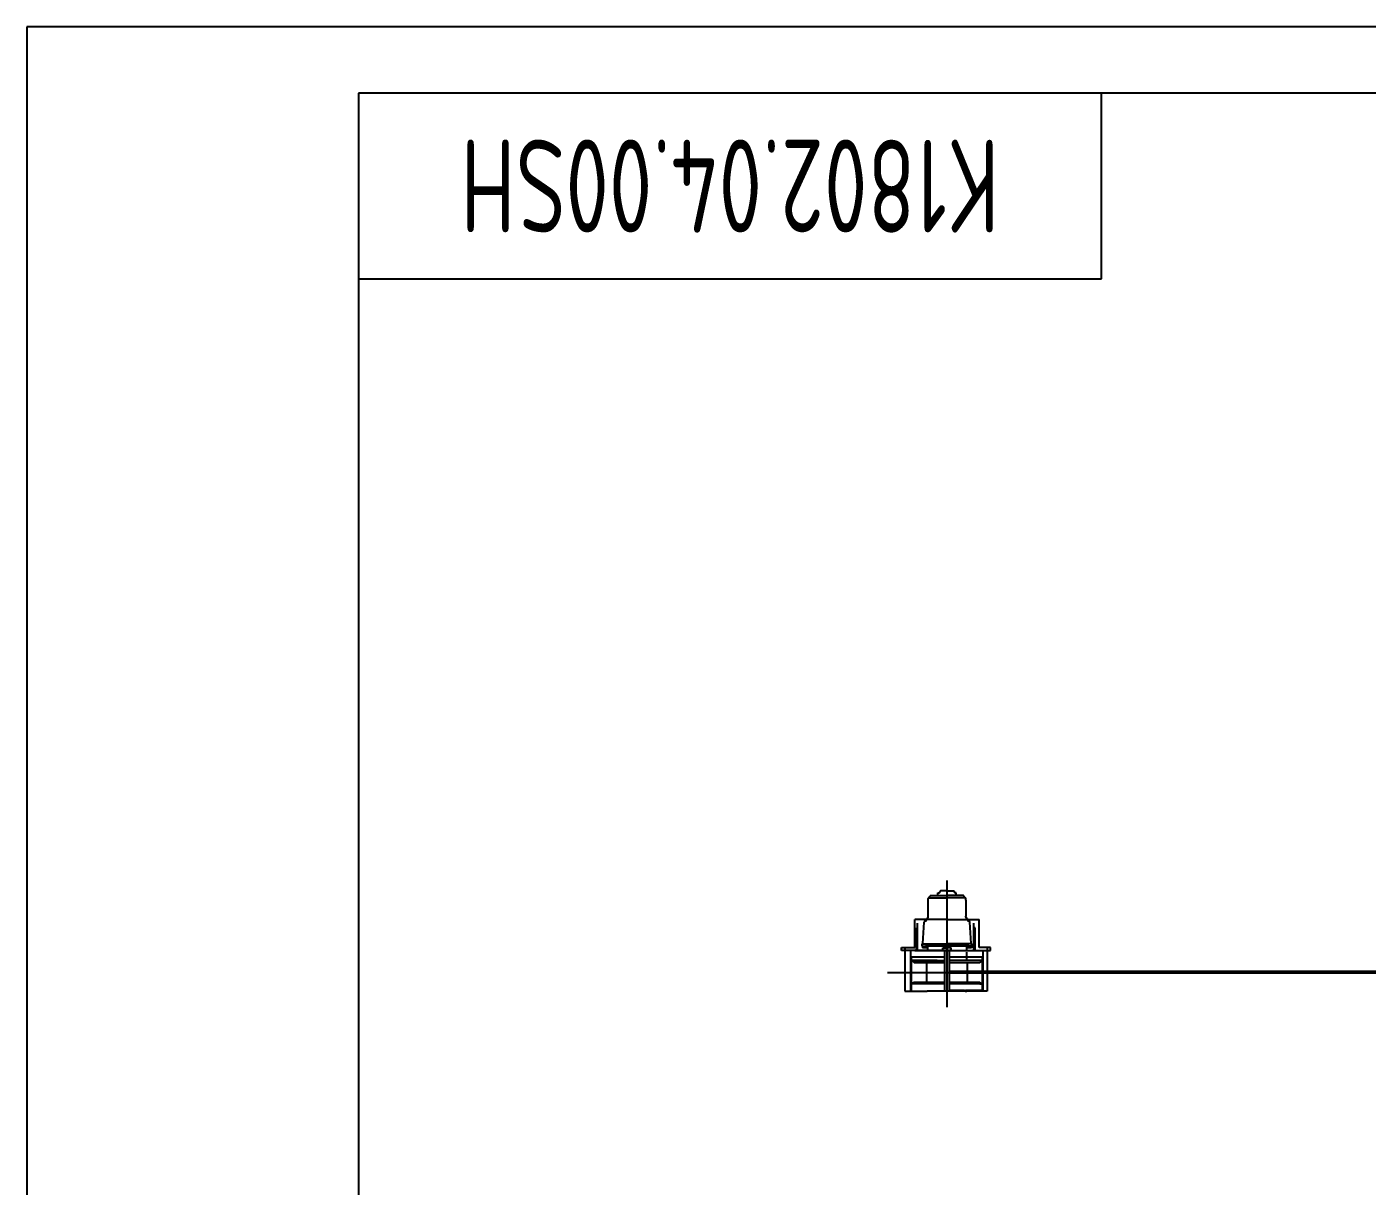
# Model space of a CAD drawing. Header units: millimetres. Extents: x 1289 to 43289, y -37 to 30828.
# Drawn here: x 1289 to 11391, y 22085 to 30828 of the extents above; entities that cross this region are included whole.
import ezdxf
from ezdxf.enums import TextEntityAlignment as Align

# ---------------------------------------------------------------- set-up
doc = ezdxf.new("R2010")
doc.units = ezdxf.units.MM
doc.header["$LTSCALE"] = 1000
doc.linetypes.add('F', pattern=[0.75, 0.5, -0.25])
doc.linetypes.add('G', pattern=[2, 1.25, -0.25, 0.25, -0.25])
for name, color, linetype in [('01', 7, 'Continuous'), ('02', 1, 'Continuous'), ('04', 2, 'F'), ('05', 4, 'G'), ('11', 3, 'Continuous')]:
    doc.layers.add(name, color=color, linetype=linetype)
doc.styles.get("Standard").update_dxf_attribs({"font": 'isocp', "width": 0.707, "bigfont": 'intecad.shx'})

# ---------------------------------------------------------------- blocks, each defined once
blk = doc.blocks.new('*U39', base_point=(251.96, 168.31))
at = {"layer": '01'}
for p, q in [((251.96, 168.31), (251.96, 182.31)), ((195.96, 168.31), (251.96, 168.31))]:
    blk.add_line(p, q, dxfattribs=at)
blk = doc.blocks.new('*U40')
at = {"layer": '04'}
blk.add_blockref('*U39', (0, 0), dxfattribs=at)
blk = doc.blocks.new('*U41')
at = {"layer": '01'}
for points in [[(415, 292), (25, 292)], [(25, 292), (25, 5)]]:
    blk.add_lwpolyline(points, dxfattribs=at)
at = {"layer": '02'}
for points in [[(420, 297), (0, 297)], [(0, 297), (0, 0)]]:
    blk.add_lwpolyline(points, dxfattribs=at)

msp = doc.modelspace()

# ---------------------------------------------------------------- linework, layer by layer
for p, q in [((8192.72, 23861.38), (8192.72, 23881.38)), ((8256.72, 23861.38), (8256.72, 23881.38)), ((8478.72, 23785.98), (8299.72, 23785.98))]:
    msp.add_line(p, q)
at = {"layer": '01', "color": 7, "linetype": 'Continuous'}
for p, q in [((8082.79, 24242.18), (8082.79, 24255.24)), ((8088.71, 24259.55), (8224.72, 24259.55)), ((8095.54, 24259.55), (8095.54, 24271.16)), ((8100.54, 24276.16), (8224.72, 24276.16)), ((8155.3, 24276.16), (8155.27, 24296.08)), ((8155.27, 24296.08), (8164.85, 24296.08)), ((8166.59, 24297.1), (8175.13, 24312.23)), ((8224.72, 24313.25), (8176.87, 24313.25)), ((8224.72, 24313.25), (8272.57, 24313.25)), ((8348.9, 24276.16), (8224.72, 24276.16)), ((8360.73, 24259.55), (8224.72, 24259.55)), ((8282.85, 24297.1), (8274.31, 24312.23)), ((8294.18, 24296.08), (8284.59, 24296.08)), ((8294.14, 24276.16), (8294.18, 24296.08)), ((8353.9, 24259.55), (8353.9, 24271.16)), ((8366.65, 24242.18), (8366.65, 24255.24)), ((8079.28, 24242.18), (8079.28, 24120.68)), ((8082.79, 24242.18), (8079.28, 24242.18)), ((8366.65, 24242.18), (8366.65, 24120.68)), ((7982.02, 23884.38), (7982.02, 24097.19)), ((8224.72, 24097.19), (7982.02, 24097.19)), ((8002.91, 23861.38), (8002.91, 24069.18)), ((8042.71, 23915.36), (8053.37, 24076.26)), ((8063.35, 24085.6), (8065.13, 24085.6)), ((8070.13, 24090.6), (8070.13, 24104.36)), ((8070.13, 24104.36), (8072.79, 24104.36)), ((8079.28, 24120.68), (8082.79, 24120.68)), ((8082.79, 24114.36), (8082.79, 24120.68)), ((8224.72, 24097.19), (8467.42, 24097.19)), ((8224.72, 24097.19), (8454.97, 24097.19)), ((8366.65, 24114.36), (8366.65, 24120.68)), ((8379.32, 24104.36), (8376.65, 24104.36)), ((8379.32, 24090.6), (8379.32, 24104.36)), ((8386.09, 24085.6), (8384.32, 24085.6)), ((8406.73, 23915.36), (8396.07, 24076.26)), ((8427.49, 23861.38), (8427.49, 24069.18)), ((8467.42, 23884.38), (8467.42, 24097.19)), ((7993.82, 23861.38), (7993.82, 24034.17)), ((7993.82, 24034.17), (8002.91, 24034.17)), ((8436.58, 24034.17), (8427.49, 24034.17)), ((8436.58, 23861.38), (8436.58, 24034.17)), ((7882.31, 23884.38), (7982.02, 23884.38)), ((7882.31, 23861.38), (7882.31, 23884.38)), ((7981.55, 23861.38), (7882.31, 23861.38)), ((7906.77, 23884.38), (7906.77, 23556.38)), ((7981.55, 23861.38), (8268.74, 23861.38)), ((8224.72, 23861.38), (7981.55, 23861.38)), ((8037.48, 23894.25), (8037.48, 23913.49)), ((8037.48, 23913.49), (8224.72, 23913.49)), ((8037.48, 23894.25), (8061.22, 23894.25)), ((8040.47, 23894.25), (8040.47, 23881.75)), ((8040.47, 23894.25), (8040.47, 23881.75)), ((8077.22, 23881.75), (8040.47, 23881.75)), ((8388.22, 23898.21), (8061.22, 23898.21)), ((8061.22, 23898.21), (8388.22, 23898.21)), ((8061.22, 23898.21), (8061.22, 23894.25)), ((8077.22, 23898.21), (8077.22, 23881.75)), ((8077.22, 23890.25), (8077.22, 23861.38)), ((8192.72, 23881.38), (8224.72, 23881.38)), ((8256.72, 23861.38), (8192.72, 23861.38)), ((8411.96, 23913.49), (8224.72, 23913.49)), ((8256.72, 23881.38), (8224.72, 23881.38)), ((8224.72, 23861.38), (8473.85, 23861.38)), ((8372.22, 23898.21), (8372.22, 23881.75)), ((8372.22, 23890.25), (8372.22, 23861.38)), ((8408.97, 23881.75), (8372.22, 23881.75)), ((8372.22, 23849.67), (8372.22, 23785.98)), ((8388.22, 23898.21), (8388.22, 23894.25)), ((8408.97, 23894.25), (8388.22, 23894.25)), ((8408.97, 23894.25), (8408.97, 23881.75)), ((8408.97, 23894.25), (8411.96, 23894.25)), ((8411.96, 23894.25), (8411.96, 23913.49)), ((8551.53, 23884.38), (8467.42, 23884.38)), ((8467.89, 23861.38), (8551.53, 23861.38)), ((8497.97, 23556.38), (8497.97, 23861.38)), ((8527.07, 23884.38), (8527.07, 23556.38)), ((8551.53, 23861.38), (8551.53, 23884.38)), ((8486.65, 23785.98), (8242.17, 23785.98)), ((8242.17, 23772.98), (8472.35, 23772.98)), ((8492.97, 23556.38), (8492.97, 23811.88)), ((7906.77, 23556.38), (8075.22, 23556.38)), ((8360.37, 23556.38), (8075.22, 23556.38)), ((8360.37, 23556.38), (8089.08, 23556.38)), ((8472.35, 23620.58), (8242.17, 23620.58)), ((8472.35, 23610.58), (8242.17, 23610.58)), ((8355.32, 23561.38), (8242.17, 23561.38)), ((8492.97, 23561.38), (8363.75, 23561.38)), ((8373.97, 23620.58), (8373.97, 23610.58)), ((8491.47, 23556.38), (8374.22, 23556.38)), ((8465.97, 23556.38), (8465.97, 23561.38)), ((8472.35, 23610.58), (8486.65, 23610.58))]:
    msp.add_line(p, q, dxfattribs=at)
at = {"layer": '01'}
for p, q in [((7951.47, 23556.38), (7951.47, 23861.38)), ((8207.27, 23556.38), (8207.27, 23861.38)), ((8242.17, 23556.38), (8242.17, 23861.38)), ((8497.97, 23556.38), (8497.97, 23861.38)), ((7961.2, 23784.37), (7961.2, 23784.38)), ((7961.83, 23783.11), (7977.1, 23772.98)), ((8497.97, 23811.88), (8242.17, 23811.88)), ((8299.72, 23772.98), (8377.12, 23772.98)), ((8377.22, 23772.98), (8377.22, 23620.58)), ((8487.61, 23783.11), (8472.35, 23772.98)), ((8488.25, 23784.37), (8488.25, 23784.38)), ((14882.39, 23703.28), (8242.17, 23703.28)), ((14882.39, 23690.28), (8242.17, 23690.28)), ((8377.12, 23620.58), (8305.29, 23620.58)), ((8527.07, 23556.38), (8374.22, 23556.38)), ((8494.62, 23556.38), (8374.22, 23556.38)), ((8472.35, 23620.58), (8487.32, 23613.63))]:
    msp.add_line(p, q, dxfattribs=at)
at = {"layer": '01', "color": 7, "linetype": 'Continuous'}
for centre, radius, start, end in [((8088.56, 24253.54), 6.01, 88.534164, 163.54147), ((8100.54, 24271.16), 5, 90, 180), ((8164.85, 24298.08), 2, 270, 330.569958), ((8176.87, 24311.25), 2, 90, 150.569958), ((8272.57, 24311.25), 2, 29.430042, 90), ((8284.59, 24298.08), 2, 209.430042, 270), ((8348.9, 24271.16), 5, 0, 90), ((8360.89, 24253.54), 6.01, 16.45853, 91.465836), ((8063.35, 24075.6), 10, 90, 176.209855), ((8065.13, 24090.6), 5, 270, 0), ((8072.79, 24114.36), 10, 270, 0), ((8376.65, 24114.36), 10, 180, 270), ((8384.32, 24090.6), 5, 180, 270), ((8386.09, 24075.6), 10, 3.790145, 90), ((8040.72, 23915.49), 2, 270, 356.209855), ((8408.73, 23915.49), 2, 183.790145, 270), ((8374.32, 23569.84), 13.47, 225.480253, 269.601355)]:
    msp.add_arc(centre, radius, start, end, dxfattribs=at)
at = {"layer": '01'}
for centre, radius, start, end in [((7962.78, 23784.39), 1.59, 89.465645, 245.54168), ((8486.66, 23784.39), 1.59, 294.45832, 90.534355), ((8486.65, 23612.18), 1.6, 270, 65.105701)]:
    msp.add_arc(centre, radius, start, end, dxfattribs=at)
at = {"layer": '02'}
msp.add_line((8077.22, 23888.82), (8077.69, 23889.28), dxfattribs=at)
at = {"layer": '02', "color": 1, "linetype": 'Continuous'}
msp.add_line((8465.97, 23561.38), (8461.39, 23556.38), dxfattribs=at)
at = {"layer": '04', "color": 2, "linetype": 'F'}
for p, q in [((8207.27, 23811.88), (7951.47, 23811.88)), ((7956.47, 23556.38), (7956.47, 23811.88)), ((8149.72, 23785.98), (7962.77, 23785.98)), ((7970.72, 23785.98), (8207.27, 23785.98)), ((7977.1, 23772.98), (8207.27, 23772.98)), ((8072.22, 23620.58), (8072.22, 23772.98)), ((8072.32, 23772.98), (8149.72, 23772.98)), ((7977.1, 23620.58), (7962.12, 23613.63)), ((8207.27, 23610.58), (7962.8, 23610.58)), ((8207.27, 23620.58), (7977.1, 23620.58)), ((8072.08, 23627.29), (8072.12, 23627.33)), ((8170.72, 23620.58), (8072.32, 23620.58)), ((8075.47, 23620.58), (8075.47, 23610.58))]:
    msp.add_line(p, q, dxfattribs=at)
at = {"layer": '04'}
for p, q in [((8355.32, 23561.38), (8363.75, 23561.38)), ((8360.26, 23556.38), (8373.97, 23556.38))]:
    msp.add_line(p, q, dxfattribs=at)
at = {"layer": '04', "color": 2, "linetype": 'F'}
msp.add_arc((7962.8, 23612.18), 1.6, 114.894299, 270, dxfattribs=at)
at = {"layer": '05'}
for p, q in [((8224.72, 23436.19), (8224.72, 24389.18)), ((8224.72, 23877.89), (8224.72, 23894.48))]:
    msp.add_line(p, q, dxfattribs=at)
at = {"layer": '05', "color": 4, "linetype": 'G'}
msp.add_line((7776.57, 23696.78), (9462.04, 23696.78), dxfattribs=at)

# ---------------------------------------------------------------- block references
at = {"layer": '01', "xscale": 100, "yscale": 100, "zscale": 100}
msp.add_blockref('*U41', (1289.16, 1128.15), dxfattribs=at)
at = {"layer": '01', "xscale": 100, "yscale": 100}
msp.add_blockref('*U40', (9389.16, 28928.15), dxfattribs=at)

# ---------------------------------------------------------------- texts
at = {"layer": '11', "width": 0.694307}
msp.add_text('K1802.04.00SH', height=700, rotation=180, dxfattribs=at).set_placement((8619.49, 29978.15), (4558.84, 29978.15), align=Align.FIT)

doc.saveas('drawing.dxf')
